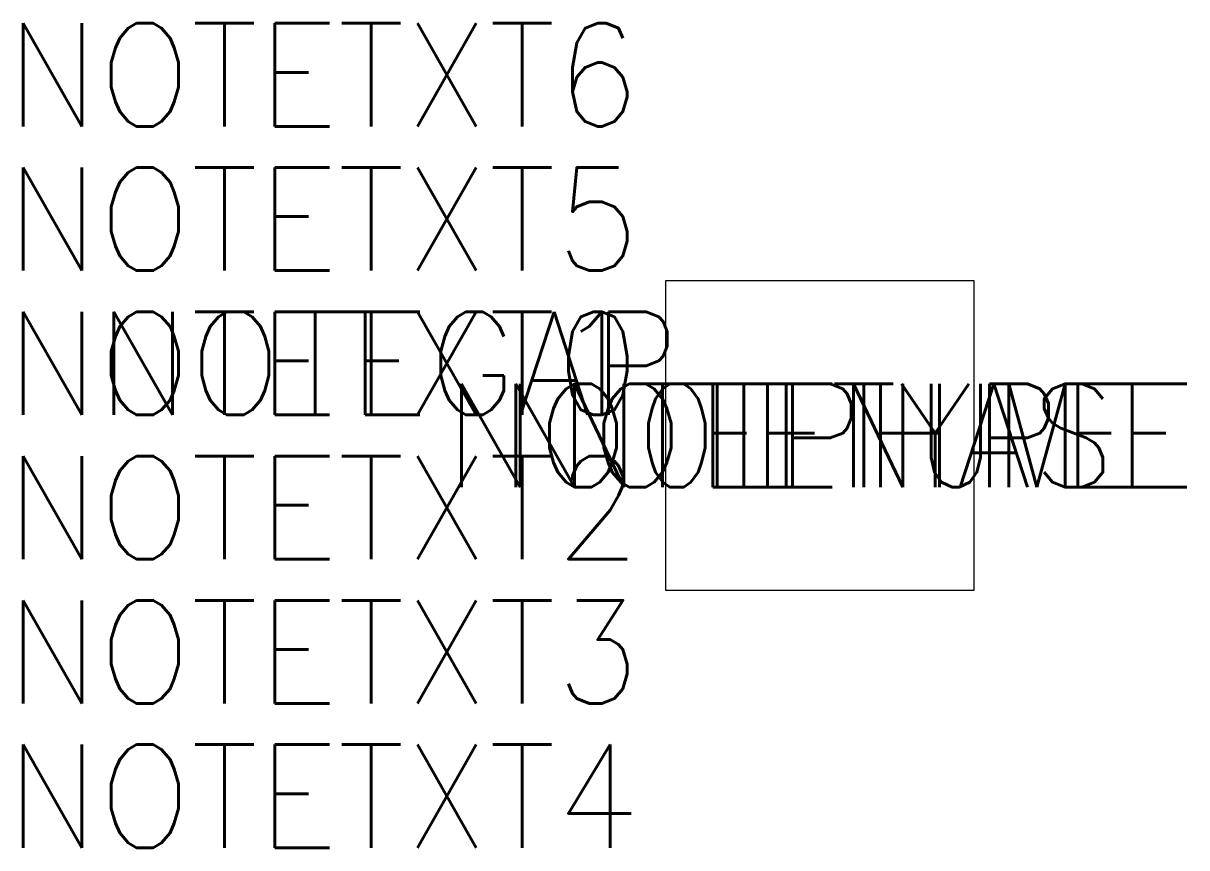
# Model space of a CAD drawing. Extents: x -7.7 to 3.6, y -4 to 4.
import ezdxf
from ezdxf.enums import TextEntityAlignment as Align

# ---------------------------------------------------------------- set-up
doc = ezdxf.new("R2010")
doc.units = 0
doc.header["$MEASUREMENT"] = 0
doc.layers.get('0').update_dxf_attribs({"linetype": 'CONTINUOUS'})
doc.styles.add('ROMANS', font='romans.shx', dxfattribs={"width": 0.95})

# ---------------------------------------------------------------- blocks, each defined once
blk = doc.blocks.new('box')
blk.add_lwpolyline([(0.125, 0.125), (-0.125, 0.125), (-0.125, -0.125), (0.125, -0.125)], close=True)

msp = doc.modelspace()

# ---------------------------------------------------------------- block references
at = {"linetype": 'Continuous', "xscale": 12, "yscale": 12, "zscale": 12}
msp.add_blockref('box', (0, 0), dxfattribs=at)

# ---------------------------------------------------------------- texts
at = {"style": 'ROMANS', "width": 0.95}
for tag, flags, p in [('NOTETXT6', 8, (-1.75, 3)), ('NOTETXT5', 8, (-1.75, 1.6)), ('NOTETXT0', 9, (-1.75, 0.2))]:
    msp.add_attdef(tag, text='', height=1, dxfattribs=dict(at, flags=flags)).set_placement(p, align=Align.RIGHT)
for tag, p in [('NOTETXT1', (-1.75, 0.2)), ('NOTEGAP', (-1.36, 0.2))]:
    msp.add_attdef(tag, text='', height=1, dxfattribs=at).set_placement(p, align=Align.RIGHT)
at = {"style": 'ROMANS', "width": 0.95, "flags": 9}
for tag, text in [('NOTEPHASE', '1'), ('NOTETYPE', 'BOX')]:
    msp.add_attdef(tag, text=text, height=1, dxfattribs=at).set_placement((0, 0), align=Align.MIDDLE)
at = {"style": 'ROMANS', "width": 0.8}
msp.add_attdef('NOTENUM', text='XX', height=1, dxfattribs=at).set_placement((0, 0), align=Align.MIDDLE)
at = {"style": 'ROMANS', "width": 0.95}
msp.add_attdef('NOTETXT2', text='', height=1, dxfattribs=at).set_placement((-1.75, -0.2), align=Align.TOP_RIGHT)
at = {"style": 'ROMANS', "width": 0.95, "flags": 8}
for tag, p in [('NOTETXT3', (-1.75, -1.6)), ('NOTETXT4', (-1.75, -3))]:
    msp.add_attdef(tag, text='', height=1, dxfattribs=at).set_placement(p, align=Align.TOP_RIGHT)

doc.saveas('drawing.dxf')
